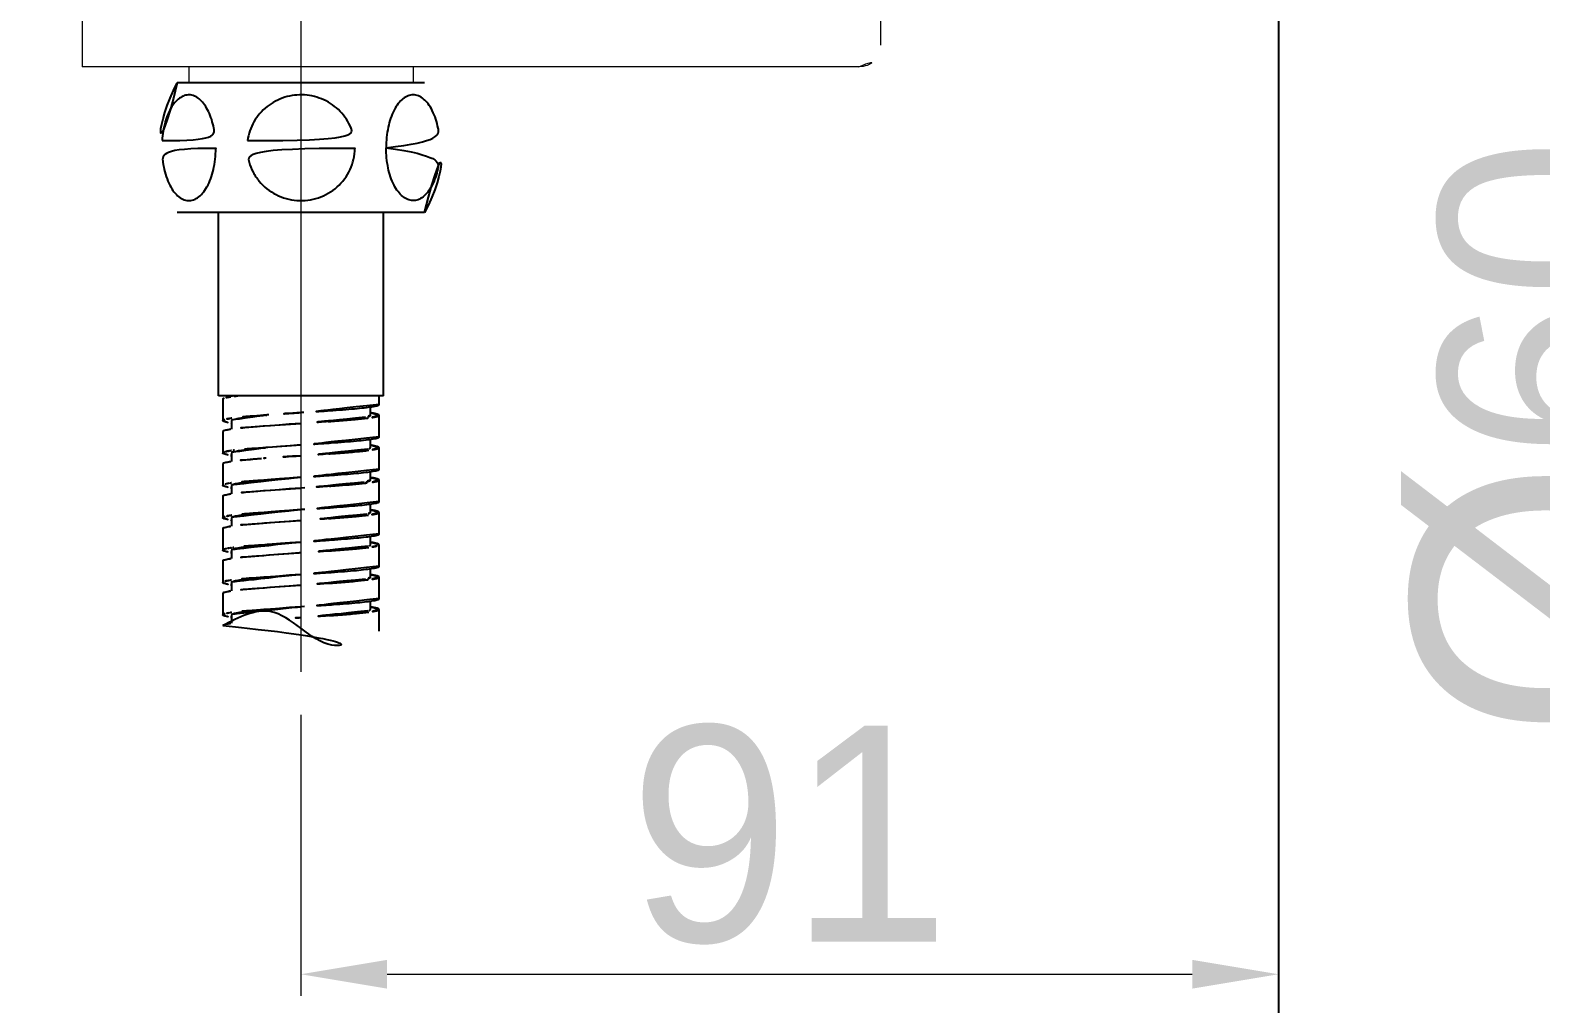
# Model space of a CAD drawing. Extents: x 16296678336 to 16296681200, y -37409618718 to -37409616619.
# Drawn here: x 16296679373.4 to 16296679513.4, y -37409618348.2 to -37409618258 of the extents above; entities that cross this region are included whole.
import ezdxf

# ---------------------------------------------------------------- set-up
doc = ezdxf.new("R2010")
doc.units = 0
doc.header["$LTSCALE"] = 10
doc.header["$MEASUREMENT"] = 0
doc.header["$PDMODE"] = 3
doc.header["$PDSIZE"] = -10
doc.linetypes.add('CENTER2', pattern=[28.575, 19.05, -3.175, 3.175, -3.175])
doc.linetypes.add('DIVIDE', pattern=[31.75, 12.7, -6.35, 0, -6.35, 0, -6.35])
doc.layers.get('0').update_dxf_attribs({"linetype": 'CONTINUOUS'})
doc.layers.get('DEFPOINTS').update_dxf_attribs({"linetype": 'CONTINUOUS'})
doc.layers.add('Cneter', color=1, linetype='CENTER2', lineweight=13)
doc.layers.add('DEF_LAYER_ASSEM_MEMBER', color=7, linetype='CONTINUOUS')
doc.styles.add('Daelim Dimension', font='')
doc.styles.get('Daelim Dimension').set_extended_font_data('나눔고딕')
doc.dimstyles.new('DEFAULT', dxfattribs={"dimscale": 2, "dimtxt": 2, "dimasz": 2, "dimexe": 0, "dimexo": 2, "dimgap": 1, "dimtad": 1, "dimdec": 1, "dimzin": 9, "dimdsep": 46, "dimtxsty": 'Daelim Dimension', "dimcen": 0.5, "dimclrd": 252, "dimclre": 252, "dimclrt": 3, "dimadec": 1, "dimazin": 0, "dimtfac": 1, "dimtdec": 1, "dimtix": 1, "dimtmove": 0, "dimatfit": 3, "dimfxl": 1, "dimtolj": 1, "dimtzin": 1, "dimlwd": 9, "dimlwe": 9, "dimarcsym": 0})

# ---------------------------------------------------------------- blocks, each defined once
blk = doc.blocks.new('*D0')
at = {"color": 5, "lineweight": 9, "ltscale": 0.5, "transparency": 16777216}
for p, q in [((16296679493.09706, -37409618196.56349), (16296679537.38974, -37409618196.56349)), ((16296679535.38974, -37409618204.56349), (16296679535.38974, -37409618248.56349)), ((16296679493.09706, -37409618256.56349), (16296679537.38974, -37409618256.56349)), ((16296679535.38974, -37409618256.56349), (16296679535.38974, -37409618327.06135))]:
    blk.add_line(p, q, dxfattribs=at)
at = {"color": 5, "ltscale": 0.5, "transparency": 16777216}
for points in [[(16296679534.05641, -37409618204.56349), (16296679536.72307, -37409618204.56349), (16296679535.38974, -37409618196.56349)], [(16296679534.05641, -37409618248.56349), (16296679536.72307, -37409618248.56349), (16296679535.38974, -37409618256.56349)]]:
    blk.add_solid(points, dxfattribs=at)
at = {"layer": 'DEFPOINTS', "color": 0, "ltscale": 0.5, "transparency": 16777216}
for p in [(16296679489.09706, -37409618196.56349), (16296679489.09706, -37409618256.56349), (16296679535.38974, -37409618256.56349)]:
    blk.add_point(p, dxfattribs=at)
at = {"color": 7, "ltscale": 0.5, "transparency": 16777216, "insert": (16296679501.45126, -37409618295.81242), "char_height": 20, "attachment_point": 2, "rotation": 90, "style": 'Daelim Dimension'}
blk.add_mtext('\\A1;{\\H1.25x;\\C256;Ø}60', dxfattribs=at)
blk = doc.blocks.new('*D5')
at = {"color": 5, "lineweight": 9, "ltscale": 0.5, "transparency": 16777216}
for p, q in [((16296679398.480949, -37409618321.417427), (16296679398.480949, -37409618347.459846)), ((16296679489.097059, -37409618321.417427), (16296679489.097059, -37409618347.459846)), ((16296679406.480949, -37409618345.459846), (16296679481.097059, -37409618345.459846))]:
    blk.add_line(p, q, dxfattribs=at)
at = {"color": 5, "ltscale": 0.5, "transparency": 16777216}
for points in [[(16296679406.480949, -37409618344.126518), (16296679406.480949, -37409618346.79319), (16296679398.480949, -37409618345.459846)], [(16296679481.097059, -37409618344.126518), (16296679481.097059, -37409618346.79319), (16296679489.097059, -37409618345.459846)]]:
    blk.add_solid(points, dxfattribs=at)
at = {"layer": 'DEFPOINTS', "color": 0, "ltscale": 0.5, "transparency": 16777216}
for p in [(16296679398.480949, -37409618317.417427), (16296679489.097059, -37409618317.417427), (16296679489.097059, -37409618345.459846)]:
    blk.add_point(p, dxfattribs=at)
at = {"color": 7, "ltscale": 0.5, "transparency": 16777216, "insert": (16296679443.789009, -37409618332.572884), "char_height": 20, "attachment_point": 5, "style": 'Daelim Dimension'}
blk.add_mtext('\\A1;91', dxfattribs=at)
blk = doc.blocks.new('*D6')
at = {"color": 5, "lineweight": 9, "ltscale": 0.5, "transparency": 16777216}
for p, q in [((16296679272.98, -37409618245.04), (16296679272.98, -37409618383.47)), ((16296679489.1, -37409618336.38), (16296679489.1, -37409618383.47)), ((16296679280.98, -37409618381.47), (16296679481.1, -37409618381.47))]:
    blk.add_line(p, q, dxfattribs=at)
at = {"color": 5, "ltscale": 0.5, "transparency": 16777216}
for points in [[(16296679280.98, -37409618380.14), (16296679280.98, -37409618382.81), (16296679272.98, -37409618381.47)], [(16296679481.1, -37409618380.14), (16296679481.1, -37409618382.81), (16296679489.1, -37409618381.47)]]:
    blk.add_solid(points, dxfattribs=at)
at = {"layer": 'DEFPOINTS', "color": 0, "ltscale": 0.5, "transparency": 16777216}
for p in [(16296679272.98, -37409618241.04), (16296679489.1, -37409618332.38), (16296679489.1, -37409618381.47)]:
    blk.add_point(p, dxfattribs=at)
at = {"color": 7, "ltscale": 0.5, "transparency": 16777216, "insert": (16296679381.04, -37409618368.59), "char_height": 20, "attachment_point": 5, "style": 'Daelim Dimension'}
blk.add_mtext('\\A1;216', dxfattribs=at)

msp = doc.modelspace()

# ---------------------------------------------------------------- linework, layer by layer
msp.add_line((16296679489.097059, -37409616807.144043), (16296679489.097059, -37409618474.438911))
at = {"lineweight": 9}
for p, q in [((16296679452.2143, -37409618238.50386), (16296679452.2143, -37409618259.33963)), ((16296679378.2143, -37409618246.33963), (16296679378.2143, -37409618261.33963)), ((16296679450.2143, -37409618261.33963), (16296679378.2143, -37409618261.33963)), ((16296679388.09045, -37409618261.33963), (16296679388.09045, -37409618262.845039)), ((16296679408.89045, -37409618261.33963), (16296679408.89045, -37409618262.845039))]:
    msp.add_line(p, q, dxfattribs=at)
msp.add_arc((16296679450.2143, -37409618259.33963), 2, 270, 0, dxfattribs=at)
at = {"color": 2, "linetype": 'DIVIDE', "ltscale": 0.116069}
msp.add_spline([(16296679391.240459, -37409618313.145027), (16296679395.640459, -37409618311.845039), (16296679401.34046, -37409618314.945038), (16296679405.74045, -37409618313.645027)], degree=3, dxfattribs=at)
at = {"layer": 'Cneter', "lineweight": 5, "ltscale": 0.5}
msp.add_line((16296679398.480949, -37409618101.565086), (16296679398.480949, -37409618317.417427), dxfattribs=at)
at = {"layer": 'DEF_LAYER_ASSEM_MEMBER', "color": 7, "linetype": 'Continuous'}
for p, q in [((16296679409.95631, -37409618262.845039), (16296679387.024599, -37409618262.845039)), ((16296679409.95631, -37409618274.845039), (16296679387.024599, -37409618274.845039)), ((16296679390.84045, -37409618291.845039), (16296679390.84045, -37409618274.845039)), ((16296679406.14045, -37409618291.845039), (16296679406.14045, -37409618274.845039)), ((16296679406.14045, -37409618291.845039), (16296679390.84045, -37409618291.845039)), ((16296679391.24045, -37409618292.145027), (16296679391.24045, -37409618294.145027)), ((16296679392.040449, -37409618291.845039), (16296679392.040449, -37409618291.923431)), ((16296679405.74045, -37409618292.645027), (16296679405.74045, -37409618291.845039)), ((16296679395.03199, -37409618293.665253), (16296679395.003321, -37409618293.667763)), ((16296679395.52853, -37409618293.595978), (16296679395.338249, -37409618293.609802)), ((16296679398.76256, -37409618293.377113), (16296679398.49045, -37409618293.395027)), ((16296679404.940451, -37409618293.645027), (16296679404.940451, -37409618292.866043)), ((16296679405.74045, -37409618295.645027), (16296679405.74045, -37409618293.645027)), ((16296679392.01136, -37409618293.922852), (16296679392.00165, -37409618293.924278)), ((16296679392.00658, -37409618294.366524), (16296679392.02919, -37409618294.36982)), ((16296679392.040449, -37409618294.145027), (16296679392.040449, -37409618294.924316)), ((16296679398.51017, -37409618294.393738), (16296679398.49045, -37409618294.395027)), ((16296679391.24045, -37409618295.145027), (16296679391.24045, -37409618297.145027)), ((16296679398.510189, -37409618296.393738), (16296679398.49045, -37409618296.395027)), ((16296679404.940451, -37409618296.645027), (16296679404.940451, -37409618295.866722)), ((16296679392.040449, -37409618297.145027), (16296679392.040449, -37409618297.923424)), ((16296679395.258011, -37409618297.615677), (16296679395.158199, -37409618297.623062)), ((16296679398.49045, -37409618297.395027), (16296679398.470579, -37409618297.396347)), ((16296679398.510281, -37409618297.39373), (16296679398.49045, -37409618297.395027)), ((16296679405.74045, -37409618298.645027), (16296679405.74045, -37409618296.645027)), ((16296679391.24045, -37409618298.145027), (16296679391.24045, -37409618300.145027)), ((16296679404.940451, -37409618299.645027), (16296679404.940451, -37409618298.868637)), ((16296679392.040449, -37409618300.145027), (16296679392.040449, -37409618300.918823)), ((16296679398.49045, -37409618300.395027), (16296679398.470671, -37409618300.396339)), ((16296679398.510281, -37409618299.39373), (16296679398.49045, -37409618299.395027)), ((16296679398.865721, -37409618300.370308), (16296679398.49045, -37409618300.395027)), ((16296679405.74045, -37409618301.645027), (16296679405.74045, -37409618299.645027)), ((16296679391.24045, -37409618301.145027), (16296679391.24045, -37409618303.145027)), ((16296679404.940451, -37409618302.645027), (16296679404.940451, -37409618301.865463)), ((16296679392.040449, -37409618303.145027), (16296679392.040449, -37409618303.924316)), ((16296679398.49045, -37409618303.395027), (16296679398.470739, -37409618303.396332)), ((16296679398.865721, -37409618302.370308), (16296679398.49045, -37409618302.395027)), ((16296679398.51018, -37409618303.393738), (16296679398.49045, -37409618303.395027)), ((16296679405.74045, -37409618304.645027), (16296679405.74045, -37409618302.645027)), ((16296679391.24045, -37409618304.145027), (16296679391.24045, -37409618306.145027)), ((16296679404.940451, -37409618305.645027), (16296679404.940451, -37409618304.866257)), ((16296679392.040449, -37409618306.145027), (16296679392.040449, -37409618306.923172)), ((16296679398.51018, -37409618305.393738), (16296679398.49045, -37409618305.395027)), ((16296679404.948549, -37409618305.419792), (16296679404.970791, -37409618305.423027)), ((16296679404.970791, -37409618305.423027), (16296679404.985849, -37409618305.425247)), ((16296679405.74045, -37409618307.645027), (16296679405.74045, -37409618305.645027)), ((16296679391.24045, -37409618307.145027), (16296679391.24045, -37409618309.145027)), ((16296679398.49045, -37409618306.395027), (16296679398.312429, -37409618306.406761)), ((16296679398.510269, -37409618306.39373), (16296679398.49045, -37409618306.395027)), ((16296679398.51025, -37409618308.39373), (16296679398.49045, -37409618308.395027)), ((16296679404.940451, -37409618308.645027), (16296679404.940451, -37409618307.870247)), ((16296679405.74045, -37409618310.645027), (16296679405.74045, -37409618308.645027)), ((16296679391.24045, -37409618310.145027), (16296679391.24045, -37409618312.145027)), ((16296679392.040449, -37409618309.145027), (16296679392.040449, -37409618309.924057)), ((16296679398.49045, -37409618309.395027), (16296679398.47073, -37409618309.396339)), ((16296679398.51016, -37409618309.393738), (16296679398.49045, -37409618309.395027)), ((16296679398.82325, -37409618311.373123), (16296679398.49045, -37409618311.395027)), ((16296679404.940451, -37409618311.645027), (16296679404.940451, -37409618310.865677)), ((16296679405.74045, -37409618313.645027), (16296679405.74045, -37409618311.645027)), ((16296679392.040449, -37409618312.145027), (16296679392.040449, -37409618312.921349)), ((16296679398.49045, -37409618312.395027), (16296679398.470619, -37409618312.396347)), ((16296679398.510309, -37409618312.39373), (16296679398.49045, -37409618312.395027))]:
    msp.add_line(p, q, dxfattribs=at)
for centre, radius, start, end in [((16296679397.99045, -37409618268.845039), 12.5, 151.31441137, 208.68558863), ((16296679398.99045, -37409618268.845039), 12.5, 331.31441137, 28.68558863), ((16296679380.983669, -37409618268.845039), 9.614478, 359.52483198, 0), ((16296679398.682659, -37409618268.845039), 4.807797, 359.05006851, 0), ((16296679404.48571, -37409618401.518173), 108.266457, 94.8501851, 95.00937032), ((16296679403.387609, -37409618304.206467), 10.899035, 81.42656667, 81.58856982), ((16296679393.158831, -37409618301.917351), 8.07626, 99.00238565, 99.63590981), ((16296679393.467079, -37409618303.86322), 10.04639, 98.38745929, 99.00227771), ((16296679393.608721, -37409618283.48037), 11.003416, 261.46828334, 261.6277793), ((16296679393.771049, -37409618305.916832), 12.122374, 98.06148247, 98.34656446), ((16296679402.474461, -37409618276.464783), 17.580656, 277.17159081, 277.4849828), ((16296679403.318701, -37409618307.668358), 11.366032, 81.50249959, 81.75489709), ((16296679392.474701, -37409618301.13559), 4.232917, 101.34754586, 101.55331747), ((16296679393.106001, -37409618304.603394), 7.757876, 99.23479964, 99.65376832), ((16296679393.3599, -37409618306.172592), 9.347493, 98.58367857, 99.22736213), ((16296679393.68298, -37409618308.306259), 11.505484, 98.10953176, 98.58877977), ((16296679393.5926, -37409618286.588013), 10.894568, 261.42494575, 261.5861275), ((16296679394.35705, -37409618313.137688), 16.383693, 97.0821829, 98.05985942), ((16296679406.62377, -37409618452.296188), 155.097508, 94.23947059, 94.35375477), ((16296679393.086241, -37409618307.485733), 7.638575, 99.41374214, 99.53731257), ((16296679393.18084, -37409618308.058258), 8.218871, 99.11072387, 99.41151442), ((16296679393.41173, -37409618309.507271), 9.686167, 98.49516607, 99.10192259), ((16296679393.60885, -37409618289.482513), 11.001312, 261.42717215, 261.64383829), ((16296679393.69759, -37409618311.411369), 11.611602, 98.14439819, 98.50221257), ((16296679402.281839, -37409618280.993088), 19.064891, 276.62298982, 277.54397624), ((16296679403.39399, -37409618310.161926), 10.854027, 81.402812, 81.59014726), ((16296679393.67247, -37409618312.239304), 11.437717, 98.24341793, 98.4600205), ((16296679393.14233, -37409618310.817482), 7.975036, 99.05348373, 99.66375773), ((16296679393.437361, -37409618312.669594), 9.850494, 98.45063959, 99.05294412), ((16296679393.574409, -37409618292.71067), 10.770573, 261.37097325, 261.61221637), ((16296679393.67247, -37409618314.239304), 11.437717, 98.24341793, 98.4600205), ((16296679393.68685, -37409618291.950104), 11.539412, 261.61074711, 261.72567232), ((16296679393.81218, -37409618315.203423), 12.411907, 98.0437552, 98.24352608), ((16296679403.368139, -37409618313.338531), 11.03252, 81.47109327, 81.61340562), ((16296679392.398849, -37409618309.766022), 3.85565, 101.45897235, 102.14609428), ((16296679393.099739, -37409618313.564903), 7.718887, 99.23479964, 99.6863956), ((16296679393.360121, -37409618315.17321), 9.34814, 98.58303021, 99.22800934), ((16296679393.69376, -37409618317.37838), 11.578403, 98.0754226, 98.58698557), ((16296679394.25153, -37409618321.359291), 15.598194, 97.27878292, 98.04965957), ((16296679393.603121, -37409618295.5168), 10.966551, 261.45092671, 261.59963632), ((16296679392.996349, -37409618315.952713), 7.098035, 99.47658726, 99.92146598), ((16296679393.15741, -37409618316.915573), 8.074269, 99.15466952, 99.47903065), ((16296679393.392811, -37409618318.38533), 9.562767, 98.52743693, 99.14608375), ((16296679393.68594, -37409618320.330978), 11.530369, 98.15177014, 98.5342672), ((16296679402.45612, -37409618291.323883), 17.722738, 277.13000457, 277.49148945), ((16296679403.38866, -37409618319.199364), 10.89184, 81.42429738, 81.58727253), ((16296679393.596411, -37409618298.565483), 10.917406, 261.41176052, 261.61487487), ((16296679403.32564, -37409618322.621132), 11.318302, 81.49322681, 81.7397666), ((16296679393.14793, -37409618319.851303), 8.009312, 99.03612728, 99.65430699), ((16296679393.444901, -37409618321.718803), 9.900281, 98.43805962, 99.03601936), ((16296679393.51107, -37409618323.157532), 10.343973, 98.41408871, 98.81848041), ((16296679393.58246, -37409618301.656776), 10.825065, 261.39397154, 261.61573979), ((16296679393.65852, -37409618323.145233), 11.342613, 98.29775776, 98.44808914), ((16296679393.689091, -37409618300.934837), 11.55483, 261.61465864, 261.72908773), ((16296679393.791691, -37409618324.060303), 12.26733, 98.04993719, 98.29646009)]:
    msp.add_arc(centre, radius, start, end, dxfattribs=at)
for points, start_tangent, end_tangent in [([(16296679385.620701, -37409618268.187988), (16296679385.920469, -37409618266.437523), (16296679386.524879, -37409618265.036499), (16296679386.914261, -37409618264.529404), (16296679387.343651, -37409618264.174171), (16296679387.798229, -37409618263.9814), (16296679388.262779, -37409618263.956673), (16296679388.721861, -37409618264.100739), (16296679389.16016, -37409618264.409416), (16296679389.5627, -37409618264.873581), (16296679389.91526, -37409618265.478943), (16296679390.420321, -37409618267.029167), (16296679390.59815, -37409618268.845039)], (0.0687954306, 0.9976307878), (0, -1)), ([(16296679393.53611, -37409618268.18399), (16296679394.13685, -37409618266.434464), (16296679395.3463, -37409618265.034607), (16296679396.98387, -37409618264.173424), (16296679398.82173, -37409618263.956802), (16296679400.615841, -37409618264.410057), (16296679402.12537, -37409618265.479652), (16296679403.134991, -37409618267.02964), (16296679403.49045, -37409618268.845039)], (0.137454469, 0.9905080863), (0, -1)), ([(16296679406.382759, -37409618268.845039), (16296679406.5784, -37409618266.943939), (16296679407.131041, -37409618265.348351), (16296679407.514, -37409618264.744507), (16296679407.94821, -37409618264.30069), (16296679408.416929, -37409618264.031738), (16296679408.902679, -37409618263.946243), (16296679409.387699, -37409618264.046883), (16296679409.85425, -37409618264.330513), (16296679410.284889, -37409618264.788017), (16296679410.66297, -37409618265.40406), (16296679411.202539, -37409618267.017441), (16296679411.382429, -37409618268.924744)], (0, 1), (-0.0082904048, -0.999965634)), ([(16296679390.59782, -37409618268.924744), (16296679390.373529, -37409618270.8759), (16296679389.774759, -37409618272.480347), (16296679389.366261, -37409618273.067909), (16296679388.907351, -37409618273.480698), (16296679388.4167, -37409618273.704117), (16296679387.913639, -37409618273.730637), (16296679387.41777, -37409618273.559372), (16296679386.948509, -37409618273.196083), (16296679386.524771, -37409618272.653397), (16296679386.164301, -37409618271.951241), (16296679385.69331, -37409618270.184601), (16296679385.620701, -37409618268.187988)], (-0.0082904048, -0.999965634), (0.0687954306, 0.9976307878)), ([(16296679403.48979, -37409618268.924744), (16296679403.041, -37409618270.876358), (16296679401.842899, -37409618272.481033), (16296679400.10741, -37409618273.481178), (16296679398.11944, -37409618273.730492), (16296679396.18894, -37409618273.194946), (16296679394.620819, -37409618271.948929), (16296679394.058359, -37409618271.114029), (16296679393.67979, -37409618270.181213), (16296679393.53611, -37409618268.18399)], (-0.0165791005, -0.9998625573), (0.137454469, 0.9905080863)), ([(16296679406.382759, -37409618268.845039), (16296679406.57436, -37409618270.727257), (16296679407.116369, -37409618272.313263), (16296679407.492571, -37409618272.91777), (16296679407.91984, -37409618273.366592), (16296679408.38205, -37409618273.64489), (16296679408.862261, -37409618273.743843), (16296679409.343189, -37409618273.660347), (16296679409.807631, -37409618273.39698), (16296679410.2386, -37409618272.961983), (16296679410.619841, -37409618272.369637), (16296679411.175091, -37409618270.801231), (16296679411.382429, -37409618268.924744)], (0, -1), (0.0082904048, 0.999965634)), ([(16296679391.37487, -37409618292.052948), (16296679391.2742, -37409618292.098991), (16296679391.24049, -37409618292.145027)], (-0.945726419, -0.3249639063), (-0.0018973447, -0.9999982)), ([(16296679391.98053, -37409618291.927429), (16296679391.618299, -37409618291.990211), (16296679391.37487, -37409618292.052948)], (-0.9889980742, -0.1479283923), (-0.9457264189, -0.3249639066)), ([(16296679392.62508, -37409618291.845039), (16296679392.447001, -37409618291.865608), (16296679391.98053, -37409618291.927429)], (-0.9937816702, -0.1113462709), (-0.9889980742, -0.1479283923)), ([(16296679395.003321, -37409618293.667763), (16296679393.769739, -37409618293.787079), (16296679393.258829, -37409618293.846741), (16296679392.82943, -37409618293.906403), (16296679392.488371, -37409618293.966057), (16296679392.24082, -37409618294.025719), (16296679392.09078, -37409618294.085381), (16296679392.04048, -37409618294.145027)], (-0.9961506988, -0.0876572029), (0.0014773227, -0.9999989088)), ([(16296679395.338249, -37409618293.609802), (16296679393.45072, -37409618293.762016), (16296679392.071051, -37409618293.914253)], (-0.9973363071, -0.0729403219), (-0.9901114095, -0.1402832733)), ([(16296679398.49045, -37409618293.395027), (16296679397.667471, -37409618293.456123), (16296679395.331739, -37409618293.639389)], (-0.9972713465, -0.0738231763), (-0.996415454, -0.0845945799)), ([(16296679398.49045, -37409618293.395027), (16296679397.729059, -37409618293.445267), (16296679395.52853, -37409618293.595978)], (-0.9978384037, -0.0657154481), (-0.9974069898, -0.0719673301)), ([(16296679405.740419, -37409618292.645027), (16296679405.707161, -37409618292.690788), (16296679405.607691, -37409618292.736549), (16296679405.44286, -37409618292.782303), (16296679405.214319, -37409618292.828056), (16296679404.574699, -37409618292.919563), (16296679403.712259, -37409618293.011078), (16296679402.658621, -37409618293.102577), (16296679401.45236, -37409618293.194092), (16296679400.13763, -37409618293.285606), (16296679398.76256, -37409618293.377113)], (-0.0012542399, -0.9999992134), (-0.9978353363, -0.0657620076)), ([(16296679404.940399, -37409618293.645027), (16296679404.911221, -37409618293.690491), (16296679404.82387, -37409618293.735947), (16296679404.47843, -37409618293.826859)], (-0.0007403059, -0.999999726), (-0.9807354521, -0.1953406588)), ([(16296679405.74041, -37409618293.645027), (16296679405.67812, -37409618293.707687), (16296679405.49222, -37409618293.770332), (16296679405.185961, -37409618293.832977), (16296679404.76462, -37409618293.89563)], (0.0005811957, -0.9999998311), (-0.9914707701, -0.1303292446)), ([(16296679405.012409, -37409618293.429237), (16296679405.327881, -37409618293.483177), (16296679405.556061, -37409618293.537132), (16296679405.69422, -37409618293.591087), (16296679405.74041, -37409618293.645027)], (0.9888233609, -0.1490917869), (0.0005811957, -0.9999998311)), ([(16296679391.4505, -37409618294.029823), (16296679391.293209, -37409618294.087433), (16296679391.24045, -37409618294.145027)], (-0.9640674885, -0.2656574442), (0.000251547, -0.9999999684)), ([(16296679391.24045, -37409618294.145027), (16296679391.287251, -37409618294.19928), (16296679391.426809, -37409618294.253517), (16296679391.657551, -37409618294.30777), (16296679391.97629, -37409618294.362007)], (0.0002515469, -0.9999999684), (0.9889317974, -0.1483708193)), ([(16296679391.96567, -37409618294.929657), (16296679391.651409, -37409618294.983513), (16296679391.42412, -37409618295.037354), (16296679391.28651, -37409618295.091187), (16296679391.240499, -37409618295.145027)], (-0.9887787251, -0.1493875255), (0.000799051, -0.9999996808)), ([(16296679391.806971, -37409618293.95504), (16296679391.70212, -37409618293.973732), (16296679391.4505, -37409618294.029823)], (-0.9858581922, -0.1675816963), (-0.9640674885, -0.2656574442)), ([(16296679398.49045, -37409618294.395027), (16296679394.64023, -37409618294.662354), (16296679393.09284, -37409618294.796013), (16296679391.96567, -37409618294.929657)], (-0.9978384681, -0.0657144708), (-0.9887787251, -0.1493875255)), ([(16296679404.47843, -37409618293.826859), (16296679403.516171, -37409618293.968491), (16296679402.114929, -37409618294.110123), (16296679400.39712, -37409618294.251747), (16296679398.51276, -37409618294.393387)], (-0.9807354521, -0.1953406588), (-0.997271188, -0.0738253174)), ([(16296679404.66926, -37409618293.90789), (16296679403.515949, -37409618294.029358), (16296679402.039181, -37409618294.150818), (16296679398.51017, -37409618294.393738)], (-0.9921686772, -0.1249052279), (-0.9978384519, -0.0657147155)), ([(16296679398.49045, -37409618296.395027), (16296679394.97142, -37409618296.637016), (16296679393.49469, -37409618296.758011), (16296679392.337049, -37409618296.878998)], (-0.9978384646, -0.0657145237), (-0.9923336563, -0.1235876799)), ([(16296679405.740419, -37409618295.645027), (16296679405.70565, -37409618295.691833), (16296679405.60158, -37409618295.738617), (16296679405.42935, -37409618295.785423), (16296679405.19042, -37409618295.832207), (16296679404.52269, -37409618295.925797), (16296679403.623949, -37409618296.019386), (16296679402.528589, -37409618296.112984), (16296679401.27857, -37409618296.206558), (16296679399.92178, -37409618296.300148), (16296679398.510189, -37409618296.393738)], (0.0013834287, -0.9999990431), (-0.9978384495, -0.065714753)), ([(16296679404.998211, -37409618296.427094), (16296679405.31971, -37409618296.481583), (16296679405.55245, -37409618296.536057), (16296679405.693251, -37409618296.590553), (16296679405.74045, -37409618296.645027)], (0.9890171878, -0.1478005487), (-0.0011230633, -0.9999993694)), ([(16296679391.42347, -37409618297.037537), (16296679391.286341, -37409618297.091293), (16296679391.240511, -37409618297.145027)], (-0.9591268853, -0.2829763557), (0.0005585301, -0.999999844)), ([(16296679391.240511, -37409618297.145027), (16296679391.286671, -37409618297.198967), (16296679391.42474, -37409618297.252907), (16296679391.652821, -37409618297.306847), (16296679391.968161, -37409618297.360786)], (0.0005585302, -0.999999844), (0.9888192105, -0.1491193114)), ([(16296679391.62694, -37409618296.988426), (16296679391.56917, -37409618297.00071), (16296679391.42347, -37409618297.037537)], (-0.97973549, -0.2002957054), (-0.9591268854, -0.2829763555)), ([(16296679391.80505, -37409618296.955368), (16296679391.76174, -37409618296.962883), (16296679391.64183, -37409618296.985413)], (-0.9858247306, -0.167778427), (-0.9804483225, -0.196776744)), ([(16296679395.21312, -37409618296.649521), (16296679393.897619, -37409618296.773399), (16296679393.350361, -37409618296.835342), (16296679392.889549, -37409618296.897278), (16296679392.52277, -37409618296.959221), (16296679392.25638, -37409618297.021156), (16296679392.09465, -37409618297.083099), (16296679392.04051, -37409618297.145027)], (-0.9963263547, -0.0856375792), (-0.0007387809, -0.9999997271)), ([(16296679394.849489, -37409618297.646263), (16296679393.187019, -37409618297.786812), (16296679391.980829, -37409618297.927383)], (-0.997112203, -0.0759424428), (-0.9889992791, -0.1479203367)), ([(16296679398.470579, -37409618297.396347), (16296679397.63991, -37409618297.45118), (16296679395.258011, -37409618297.615677)], (-0.9978383643, -0.0657160461), (-0.9973043844, -0.0733755061)), ([(16296679404.67918, -37409618296.781403), (16296679404.309971, -37409618296.857903), (16296679403.791731, -37409618296.934402), (16296679402.36462, -37409618297.087402), (16296679400.5431, -37409618297.240402), (16296679398.512581, -37409618297.393402)], (-0.9671701654, -0.2541296347), (-0.9972713125, -0.0738236362)), ([(16296679404.78466, -37409618296.892982), (16296679403.636971, -37409618297.018173), (16296679402.13752, -37409618297.143356), (16296679398.510281, -37409618297.39373)], (-0.9913112802, -0.1315368609), (-0.9978383672, -0.0657160018)), ([(16296679404.94043, -37409618296.645027), (16296679404.87475, -37409618296.713219), (16296679404.67918, -37409618296.781403)], (0.0014775939, -0.9999989084), (-0.9671701653, -0.2541296348)), ([(16296679405.74045, -37409618296.645027), (16296679405.679399, -37409618296.707024), (16296679405.497419, -37409618296.768997), (16296679405.197491, -37409618296.830994), (16296679404.78466, -37409618296.892982)], (-0.0011230633, -0.9999993694), (-0.9913112802, -0.1315368609)), ([(16296679391.980829, -37409618297.927383), (16296679391.66011, -37409618297.981796), (16296679391.427999, -37409618298.036209), (16296679391.287519, -37409618298.090622), (16296679391.24048, -37409618298.145027)], (-0.9889992791, -0.1479203367), (-0.0014662249, -0.9999989251)), ([(16296679405.74045, -37409618298.645027), (16296679405.70561, -37409618298.691833), (16296679405.601629, -37409618298.738617), (16296679405.4293, -37409618298.785423), (16296679405.190451, -37409618298.832207), (16296679404.522699, -37409618298.925797), (16296679403.623949, -37409618299.019386), (16296679402.52861, -37409618299.112968), (16296679401.278641, -37409618299.206558), (16296679399.921869, -37409618299.30014), (16296679398.510281, -37409618299.39373)], (-0.0011230633, -0.9999993694), (-0.9978383672, -0.0657160018)), ([(16296679391.24048, -37409618300.145027), (16296679391.286739, -37409618300.199013), (16296679391.42494, -37409618300.252968), (16296679391.65329, -37409618300.306938), (16296679391.96891, -37409618300.360901)], (-0.0014662249, -0.9999989251), (0.9888231421, -0.1490932384)), ([(16296679391.3482, -37409618300.062622), (16296679391.26749, -37409618300.103828), (16296679391.24048, -37409618300.145027)], (-0.9337147166, -0.3580179157), (-0.001466225, -0.9999989251)), ([(16296679391.820601, -37409618299.952728), (16296679391.538469, -37409618300.007683), (16296679391.3482, -37409618300.062622)], (-0.9861766346, -0.1656974513), (-0.9337147168, -0.3580179153)), ([(16296679398.49045, -37409618299.395027), (16296679397.23213, -37409618299.488777), (16296679396.02215, -37409618299.582527), (16296679394.90703, -37409618299.676277), (16296679393.92964, -37409618299.770027), (16296679393.12752, -37409618299.863777), (16296679392.531469, -37409618299.957527), (16296679392.16441, -37409618300.051277), (16296679392.07156, -37409618300.09816), (16296679392.040449, -37409618300.145027)], (-0.9972713465, -0.0738231763), (0, -1)), ([(16296679398.470671, -37409618300.396339), (16296679394.695709, -37409618300.658051), (16296679393.1654, -37409618300.78891), (16296679392.032551, -37409618300.919762)], (-0.997838407, -0.0657153983), (-0.9896642344, -0.1434039861)), ([(16296679398.49045, -37409618299.395027), (16296679394.72283, -37409618299.65596), (16296679393.19113, -37409618299.786423), (16296679392.052601, -37409618299.916878)], (-0.9978383819, -0.0657157792), (-0.9899039555, -0.1417397576)), ([(16296679404.35758, -37409618299.849579), (16296679403.36866, -37409618299.985527), (16296679401.98691, -37409618300.12149), (16296679400.323601, -37409618300.257439), (16296679398.51268, -37409618300.393387)], (-0.9844908212, -0.1754360939), (-0.9972712482, -0.0738245047)), ([(16296679404.48069, -37409618299.930748), (16296679402.042959, -37409618300.150528), (16296679398.865721, -37409618300.370308)], (-0.99323519, -0.1161200129), (-0.9978325864, -0.0658037199)), ([(16296679404.94043, -37409618299.645027), (16296679404.90345, -37409618299.696167), (16296679404.793051, -37409618299.747307), (16296679404.610331, -37409618299.798447), (16296679404.35758, -37409618299.849579)], (-0.0014773227, -0.9999989088), (-0.9844908212, -0.1754360939)), ([(16296679405.7404, -37409618299.645027), (16296679405.679449, -37409618299.707024), (16296679405.497431, -37409618299.768997), (16296679405.19759, -37409618299.830978), (16296679404.784809, -37409618299.89296)], (-0.0007517334, -0.9999997174), (-0.9913057914, -0.1315782196)), ([(16296679405.016529, -37409618299.429863), (16296679405.330231, -37409618299.48365), (16296679405.557119, -37409618299.537453), (16296679405.694481, -37409618299.59124), (16296679405.7404, -37409618299.645027)], (0.9887607878, -0.1495062025), (-0.0007517335, -0.9999997174)), ([(16296679391.989771, -37409618300.926041), (16296679391.665239, -37409618300.980789), (16296679391.430269, -37409618301.035538), (16296679391.288111, -37409618301.090286), (16296679391.240459, -37409618301.145027)], (-0.9891149598, -0.1471448143), (0.0006661578, -0.9999997781)), ([(16296679405.7404, -37409618301.645027), (16296679405.707781, -37409618301.690369), (16296679405.61013, -37409618301.735687), (16296679405.44833, -37409618301.781029), (16296679405.22393, -37409618301.826347), (16296679404.595671, -37409618301.917023), (16296679403.74795, -37409618302.007683), (16296679402.711269, -37409618302.098343), (16296679401.522881, -37409618302.189003), (16296679400.225491, -37409618302.279663), (16296679398.865721, -37409618302.370308)], (-0.0007517335, -0.9999997174), (-0.9978325864, -0.0658037199)), ([(16296679391.454639, -37409618303.028687), (16296679391.29425, -37409618303.086861), (16296679391.240459, -37409618303.145027)], (-0.9647087013, -0.2633194289), (0.0006661576, -0.9999997781)), ([(16296679391.240459, -37409618303.145027), (16296679391.286091, -37409618303.198608), (16296679391.42223, -37409618303.252182), (16296679391.64735, -37409618303.305748), (16296679391.958429, -37409618303.359322)], (0.0006661578, -0.9999997781), (0.9886755456, -0.1500688694)), ([(16296679391.803591, -37409618302.955612), (16296679391.70133, -37409618302.973877), (16296679391.454639, -37409618303.028687)], (-0.9857792173, -0.1680456329), (-0.9647087013, -0.2633194289)), ([(16296679398.49045, -37409618302.395027), (16296679397.23213, -37409618302.488777), (16296679396.022169, -37409618302.582527), (16296679394.907049, -37409618302.676277), (16296679393.929621, -37409618302.770027), (16296679393.12748, -37409618302.863777), (16296679392.53146, -37409618302.957527), (16296679392.16444, -37409618303.051277), (16296679392.07151, -37409618303.09816), (16296679392.040501, -37409618303.145027)], (-0.9972712764, -0.0738241233), (0.0007403058, -0.999999726)), ([(16296679398.470739, -37409618303.396332), (16296679394.63121, -37409618303.663048), (16296679393.08876, -37409618303.79641), (16296679391.964979, -37409618303.929764)], (-0.9978384527, -0.0657147035), (-0.9887683663, -0.1494560728)), ([(16296679398.49045, -37409618302.395027), (16296679394.743919, -37409618302.654343), (16296679393.216431, -37409618302.783981), (16296679392.075399, -37409618302.913628)], (-0.9978384207, -0.0657151895), (-0.9901583558, -0.1399515289)), ([(16296679404.585711, -37409618302.804131), (16296679403.699551, -37409618302.946167), (16296679402.355761, -37409618303.088219), (16296679400.672409, -37409618303.230263), (16296679398.797359, -37409618303.372307)], (-0.9753301491, -0.2207512178), (-0.9972650537, -0.0739081367)), ([(16296679404.7493, -37409618302.897636), (16296679403.599489, -37409618303.02166), (16296679402.10688, -37409618303.145691), (16296679398.51018, -37409618303.393738)], (-0.9915936773, -0.1293907999), (-0.9978384533, -0.0657146947)), ([(16296679404.940399, -37409618302.645027), (16296679404.918091, -37409618302.684807), (16296679404.85111, -37409618302.724579), (16296679404.585711, -37409618302.804131)], (0.000740306, -0.999999726), (-0.9753301491, -0.2207512179)), ([(16296679405.740419, -37409618302.645027), (16296679405.677099, -37409618302.708183), (16296679405.48827, -37409618302.771339), (16296679405.177151, -37409618302.834488), (16296679404.7493, -37409618302.897636)], (0.0013145073, -0.999999136), (-0.9915936773, -0.1293907999)), ([(16296679405.004351, -37409618302.428017), (16296679405.32325, -37409618302.482277), (16296679405.554001, -37409618302.53653), (16296679405.69368, -37409618302.590782), (16296679405.740419, -37409618302.645027)], (0.9889394972, -0.148319489), (0.0013145073, -0.999999136)), ([(16296679391.964979, -37409618303.929764), (16296679391.65102, -37409618303.983582), (16296679391.423941, -37409618304.037399), (16296679391.28647, -37409618304.091217), (16296679391.240499, -37409618304.145027)], (-0.9887683663, -0.1494560728), (0.0010685236, -0.9999994291)), ([(16296679405.740419, -37409618304.645027), (16296679405.70565, -37409618304.691833), (16296679405.60158, -37409618304.738617), (16296679405.42934, -37409618304.785423), (16296679405.19042, -37409618304.832207), (16296679404.52269, -37409618304.925797), (16296679403.62394, -37409618305.019386), (16296679402.52858, -37409618305.112984), (16296679401.278561, -37409618305.206573), (16296679399.92177, -37409618305.300148), (16296679398.51018, -37409618305.393738)], (0.0013145073, -0.999999136), (-0.9978384533, -0.0657146947)), ([(16296679391.587601, -37409618305.996689), (16296679391.32781, -37409618306.070862), (16296679391.26232, -37409618306.107948), (16296679391.240499, -37409618306.145027)], (-0.9775763057, -0.2105814963), (0.0010685235, -0.9999994291)), ([(16296679391.240499, -37409618306.145027), (16296679391.286989, -37409618306.19915), (16296679391.425961, -37409618306.253273), (16296679391.65554, -37409618306.307381), (16296679391.97286, -37409618306.361504)], (0.0010685236, -0.9999994291), (0.9888870427, -0.1486688158)), ([(16296679391.801001, -37409618305.956047), (16296679391.75626, -37409618305.963852), (16296679391.63287, -37409618305.987228)], (-0.985726806, -0.1683527963), (-0.980031644, -0.198841587)), ([(16296679398.49045, -37409618305.395027), (16296679397.232121, -37409618305.488777), (16296679396.02215, -37409618305.582527), (16296679394.907049, -37409618305.676277), (16296679393.929649, -37409618305.770027), (16296679393.12751, -37409618305.863777), (16296679392.53145, -37409618305.957527), (16296679392.164391, -37409618306.051277), (16296679392.07156, -37409618306.09816), (16296679392.04048, -37409618306.145027)], (-0.9972712764, -0.0738241233), (-0.0014773228, -0.9999989088)), ([(16296679398.49045, -37409618305.395027), (16296679394.91979, -37409618305.640907), (16296679393.430731, -37409618305.763847), (16296679392.27527, -37409618305.886803)], (-0.997838469, -0.0657144566), (-0.9919183628, -0.1268777427)), ([(16296679404.73447, -37409618305.766029), (16296679404.386009, -37409618305.844452), (16296679403.878889, -37409618305.922867), (16296679402.447149, -37409618306.079712), (16296679400.59227, -37409618306.236557), (16296679398.512621, -37409618306.393387)], (-0.9590434281, -0.2832590741), (-0.9972713149, -0.0738236041)), ([(16296679404.779619, -37409618305.893646), (16296679403.631599, -37409618306.018669), (16296679402.13312, -37409618306.143692), (16296679398.510269, -37409618306.39373)], (-0.9913542136, -0.1312128928), (-0.9978383752, -0.0657158812)), ([(16296679404.940451, -37409618305.645027), (16296679404.8887, -37409618305.70549), (16296679404.73447, -37409618305.766029)], (0, -1), (-0.959043428, -0.2832590743)), ([(16296679405.53281, -37409618305.75959), (16296679405.22242, -37409618305.826622), (16296679404.779619, -37409618305.893646)], (-0.9636504608, -0.2671662207), (-0.9913542136, -0.1312128928)), ([(16296679404.985849, -37409618305.425247), (16296679405.312639, -37409618305.480186), (16296679405.54928, -37409618305.535149), (16296679405.69245, -37409618305.590134), (16296679405.74045, -37409618305.645027)], (0.9891914902, -0.1466294506), (0, -1)), ([(16296679405.74045, -37409618305.645027), (16296679405.688299, -37409618305.702278), (16296679405.53281, -37409618305.75959)], (0, -1), (-0.9636504607, -0.2671662208)), ([(16296679391.9827, -37409618306.927101), (16296679391.66118, -37409618306.981583), (16296679391.428471, -37409618307.036072), (16296679391.28764, -37409618307.090553), (16296679391.24048, -37409618307.145027)], (-0.9890248533, -0.1477492457), (-0.0014597779, -0.9999989345)), ([(16296679398.312429, -37409618306.406761), (16296679394.58148, -37409618306.666931), (16296679393.08263, -37409618306.797012), (16296679391.9827, -37409618306.927101)], (-0.9978370763, -0.0657355998), (-0.9890248533, -0.1477492457)), ([(16296679405.74045, -37409618307.645027), (16296679405.70561, -37409618307.691788), (16296679405.60162, -37409618307.738609), (16296679405.429319, -37409618307.785431), (16296679405.190439, -37409618307.832207), (16296679404.52269, -37409618307.925797), (16296679403.62394, -37409618308.019386), (16296679402.52861, -37409618308.112968), (16296679401.27862, -37409618308.206558), (16296679399.92185, -37409618308.300148), (16296679398.51025, -37409618308.39373)], (0, -1), (-0.9978383872, -0.0657156986)), ([(16296679391.328671, -37409618309.07048), (16296679391.29014, -37409618309.089119), (16296679391.24049, -37409618309.145027)], (-0.9208398836, -0.3899409042), (-0.0012179093, -0.9999992583)), ([(16296679391.773359, -37409618308.960831), (16296679391.50507, -37409618309.015663), (16296679391.328671, -37409618309.07048)], (-0.985028387, -0.1723922177), (-0.9208398835, -0.3899409043)), ([(16296679398.49045, -37409618308.395027), (16296679397.23213, -37409618308.488777), (16296679396.022169, -37409618308.582527), (16296679394.90703, -37409618308.676277), (16296679393.929621, -37409618308.770027), (16296679393.127489, -37409618308.863777), (16296679392.531481, -37409618308.957527), (16296679392.16444, -37409618309.051277), (16296679392.071529, -37409618309.09816), (16296679392.040489, -37409618309.145027)], (-0.9972713367, -0.0738233099), (0.0013850147, -0.9999990409)), ([(16296679398.49045, -37409618308.395027), (16296679394.72131, -37409618308.656067), (16296679393.18932, -37409618308.786591), (16296679392.050989, -37409618308.917107)], (-0.9978384011, -0.0657154876), (-0.9898841592, -0.1418779455)), ([(16296679404.480921, -37409618308.826347), (16296679403.51932, -37409618308.968117), (16296679402.11771, -37409618309.109871), (16296679400.39872, -37409618309.251633), (16296679398.51276, -37409618309.393387)], (-0.9806377543, -0.195830526), (-0.997271188, -0.0738253187)), ([(16296679404.65587, -37409618308.909576), (16296679403.50214, -37409618309.030617), (16296679402.028049, -37409618309.151657), (16296679398.51016, -37409618309.393738)], (-0.99225659, -0.12420491), (-0.9978384509, -0.065714731)), ([(16296679404.940399, -37409618308.645027), (16296679404.911381, -37409618308.690369), (16296679404.824511, -37409618308.735687), (16296679404.480921, -37409618308.826347)], (-0.0007118383, -0.9999997466), (-0.9806377543, -0.1958305259)), ([(16296679405.7404, -37409618308.645027), (16296679405.678261, -37409618308.707611), (16296679405.492781, -37409618308.770187), (16296679405.18721, -37409618308.832764), (16296679404.76679, -37409618308.895348)], (0.0005144906, -0.9999998676), (-0.9914531186, -0.1304634572)), ([(16296679405.01281, -37409618308.429291), (16296679405.32811, -37409618308.483231), (16296679405.55616, -37409618308.537163), (16296679405.694241, -37409618308.591103), (16296679405.7404, -37409618308.645027)], (0.9888175724, -0.1491301728), (0.0005144906, -0.9999998676)), ([(16296679391.24049, -37409618309.145027), (16296679391.286551, -37409618309.198898), (16296679391.424219, -37409618309.252747), (16296679391.651661, -37409618309.306618), (16296679391.966089, -37409618309.360474)], (-0.0012179092, -0.9999992583), (0.9887837087, -0.1493545358)), ([(16296679391.96619, -37409618309.929581), (16296679391.65172, -37409618309.983437), (16296679391.42425, -37409618310.037308), (16296679391.286551, -37409618310.091171), (16296679391.240499, -37409618310.145027)], (-0.9887856114, -0.1493419391), (0.0010177988, -0.999999482)), ([(16296679398.47073, -37409618309.396339), (16296679394.632389, -37409618309.662956), (16296679393.090151, -37409618309.796272), (16296679391.96619, -37409618309.929581)], (-0.9978384518, -0.0657147178), (-0.9887856114, -0.1493419391)), ([(16296679398.49045, -37409618311.395027), (16296679397.232121, -37409618311.488777), (16296679396.02215, -37409618311.582527), (16296679394.907049, -37409618311.676277), (16296679393.929649, -37409618311.770027), (16296679393.12751, -37409618311.863777), (16296679392.531441, -37409618311.957527), (16296679392.164391, -37409618312.051277), (16296679392.07156, -37409618312.09816), (16296679392.04048, -37409618312.145027)], (-0.9972712635, -0.0738242976), (-0.0014553691, -0.9999989409)), ([(16296679398.49045, -37409618311.395027), (16296679394.74247, -37409618311.654442), (16296679393.214689, -37409618311.784149), (16296679392.07383, -37409618311.913857)], (-0.9978384137, -0.0657152966), (-0.9901414571, -0.1400710352)), ([(16296679404.682819, -37409618311.780441), (16296679404.31485, -37409618311.857063), (16296679403.79726, -37409618311.933678), (16296679402.369789, -37409618312.086922), (16296679400.546169, -37409618312.240158), (16296679398.512581, -37409618312.393402)], (-0.9667388244, -0.2557656065), (-0.9972713145, -0.073823609)), ([(16296679405.74041, -37409618310.645027), (16296679405.707529, -37409618310.690536), (16296679405.609131, -37409618310.736053), (16296679405.446091, -37409618310.781548), (16296679405.21999, -37409618310.827057), (16296679404.587061, -37409618310.918068), (16296679403.73329, -37409618311.009071), (16296679402.689631, -37409618311.100082), (16296679401.493891, -37409618311.191093), (16296679400.189341, -37409618311.282097), (16296679398.82325, -37409618311.373123)], (-0.0010035961, -0.9999994964), (-0.9978338256, -0.0657849267)), ([(16296679404.94043, -37409618311.645027), (16296679404.875669, -37409618311.712738), (16296679404.682819, -37409618311.780441)], (0.0014694419, -0.9999989204), (-0.9667388244, -0.2557656064)), ([(16296679405.74044, -37409618311.645027), (16296679405.67951, -37409618311.70697), (16296679405.49781, -37409618311.768913), (16296679405.198389, -37409618311.830841), (16296679404.786209, -37409618311.892776)], (-0.0013051753, -0.9999991483), (-0.9912975531, -0.1316402722)), ([(16296679404.99992, -37409618311.427353), (16296679405.32069, -37409618311.481773), (16296679405.552891, -37409618311.536186), (16296679405.693371, -37409618311.590607), (16296679405.74044, -37409618311.645027)], (0.9889933851, -0.1479597383), (-0.0013051753, -0.9999991483)), ([(16296679391.453239, -37409618312.029083), (16296679391.2939, -37409618312.087051), (16296679391.240459, -37409618312.145027)], (-0.9644941585, -0.2641041806), (0.0005461045, -0.9999998509)), ([(16296679391.240459, -37409618312.145027), (16296679391.28636, -37409618312.198769), (16296679391.4233, -37409618312.252487), (16296679391.649731, -37409618312.306229), (16296679391.962601, -37409618312.359947)], (0.0005461045, -0.9999998509), (0.9887365469, -0.1496664321)), ([(16296679391.925289, -37409618312.935837), (16296679391.628441, -37409618312.988136), (16296679391.413731, -37409618313.040443), (16296679391.283951, -37409618313.092743), (16296679391.240459, -37409618313.145027)], (-0.988165217, -0.153393298), (-0.0008838705, -0.9999996094)), ([(16296679391.804741, -37409618311.955421), (16296679391.701611, -37409618311.973831), (16296679391.453239, -37409618312.029083)], (-0.9858061961, -0.1678872945), (-0.9644941585, -0.2641041807)), ([(16296679404.786209, -37409618311.892776), (16296679403.63863, -37409618312.018013), (16296679402.138889, -37409618312.14325), (16296679398.510309, -37409618312.39373)], (-0.9912975531, -0.1316402723), (-0.9978383617, -0.0657160858))]:
    msp.add_spline(points, degree=3, dxfattribs=dict(at, start_tangent=start_tangent, end_tangent=end_tangent))
msp.add_open_spline([(16296679398.470619, -37409618312.396347), (16296679398.038719, -37409618312.424789), (16296679397.6068, -37409618312.453033), (16296679397.174919, -37409618312.481796)], degree=3, dxfattribs=at)

# ---------------------------------------------------------------- dimensions: what is measured, and where the dimension line sits
at = {"color": 5, "ltscale": 0.5}
dim = msp.add_linear_dim(base=(16296679535.38974, -37409618256.563492), p1=(16296679489.097059, -37409618196.563492), p2=(16296679489.097059, -37409618256.563492), angle=270, text='{\\H1.25x;\\C256;Ø}<>', dimstyle='DEFAULT', override={"dimtxt": 10, "dimasz": 4, "dimexe": 1, "dimdec": 0, "dimclrd": 5, "dimclre": 5, "dimclrt": 7}, dxfattribs=at)
dim.commit()
dim.dimension.update_dxf_attribs({"geometry": '*D0', "text_midpoint": (16296679535.38975, -37409618295.812424), "dimtype": 160})
for base, p1, p2, picture, middle in [((16296679489.097059, -37409618381.47303), (16296679272.980949, -37409618241.038322), (16296679489.097059, -37409618332.376137), '*D6', (16296679381.039009, -37409618368.586052)), ((16296679489.097059, -37409618345.459846), (16296679398.480949, -37409618317.417427), (16296679489.097059, -37409618317.417427), '*D5', (16296679443.789009, -37409618332.572884))]:
    dim = msp.add_linear_dim(base=base, p1=p1, p2=p2, dimstyle='DEFAULT', override={"dimtxt": 10, "dimasz": 4, "dimexe": 1, "dimdec": 0, "dimclrd": 5, "dimclre": 5, "dimclrt": 7}, dxfattribs=at)
    dim.commit()
    dim.dimension.update_dxf_attribs({"geometry": picture, "text_midpoint": middle})

doc.saveas('drawing.dxf')
